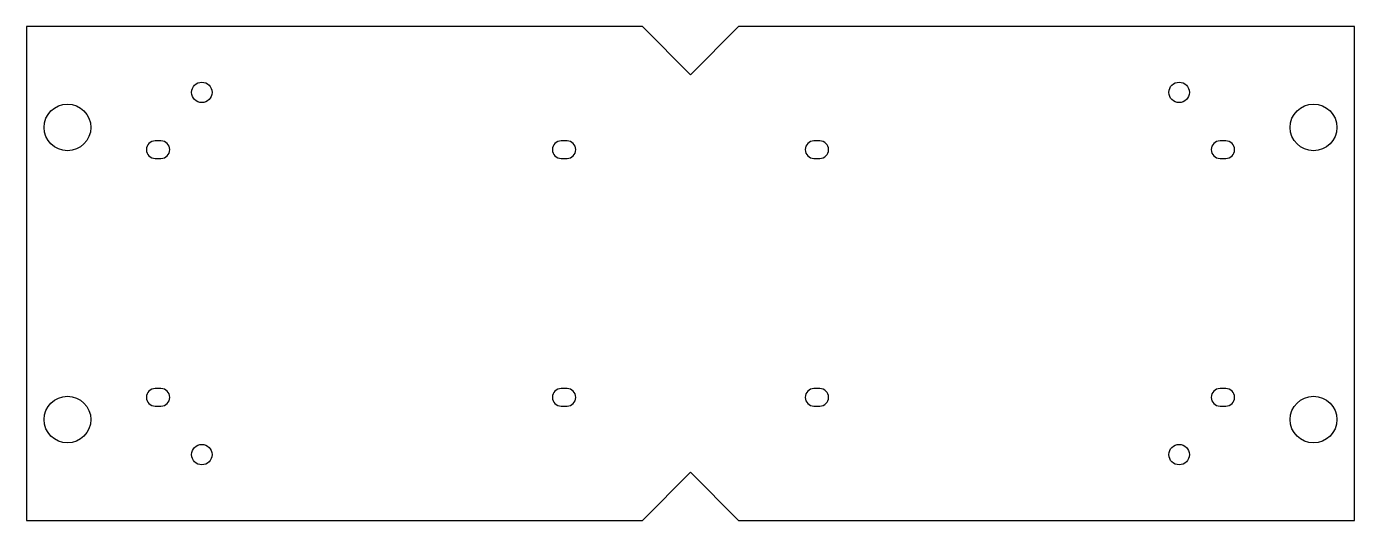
# Model space of a CAD drawing. Header units: millimetres. Extents: x 0 to 455, y -85 to 85.
import ezdxf

# ---------------------------------------------------------------- set-up
doc = ezdxf.new("R2010")
doc.units = ezdxf.units.MM

msp = doc.modelspace()

# ---------------------------------------------------------------- linework, layer by layer
at = {"color": 7, "linetype": 'Continuous', "lineweight": 25}
for p, q in [((0, 84.52), (0, -84.52)), ((210.79, 84.52), (0, 84.52)), ((210.79, 84.52), (227.26, 68.05)), ((227.26, 68.05), (243.74, 84.52)), ((454.52, 84.52), (243.74, 84.52)), ((454.52, -84.52), (454.52, 84.52)), ((46, 45.4), (44, 45.4)), ((185, 45.4), (183, 45.4)), ((271.52, 45.4), (269.52, 45.4)), ((410.52, 45.4), (408.52, 45.4)), ((44, 39.4), (46, 39.4)), ((183, 39.4), (185, 39.4)), ((269.52, 39.4), (271.52, 39.4)), ((408.52, 39.4), (410.52, 39.4)), ((46, -39.4), (44, -39.4)), ((185, -39.4), (183, -39.4)), ((271.52, -39.4), (269.52, -39.4)), ((410.52, -39.4), (408.52, -39.4)), ((44, -45.4), (46, -45.4)), ((183, -45.4), (185, -45.4)), ((269.52, -45.4), (271.52, -45.4)), ((408.52, -45.4), (410.52, -45.4)), ((227.26, -68.05), (210.79, -84.52)), ((243.74, -84.52), (227.26, -68.05)), ((0, -84.52), (210.79, -84.52)), ((243.74, -84.52), (454.52, -84.52))]:
    msp.add_line(p, q, dxfattribs=at)
for centre, radius in [((60, 62), 3.5), ((394.52, 62), 3.5), ((14, 50), 8), ((440.52, 50), 8), ((14, -50), 8), ((440.52, -50), 8), ((60, -62), 3.5), ((394.52, -62), 3.5)]:
    msp.add_circle(centre, radius, dxfattribs=at)
for centre, start, end in [((44, 42.4), 90, 270), ((46, 42.4), 270, 90), ((183, 42.4), 90, 270), ((185, 42.4), 270, 90), ((269.52, 42.4), 90, 270), ((271.52, 42.4), 270, 90), ((408.52, 42.4), 90, 270), ((410.52, 42.4), 270, 90), ((44, -42.4), 90, 270), ((46, -42.4), 270, 90), ((183, -42.4), 90, 270), ((185, -42.4), 270, 90), ((269.52, -42.4), 90, 270), ((271.52, -42.4), 270, 90), ((408.52, -42.4), 90, 270), ((410.52, -42.4), 270, 90)]:
    msp.add_arc(centre, 3, start, end, dxfattribs=at)

doc.saveas('drawing.dxf')
